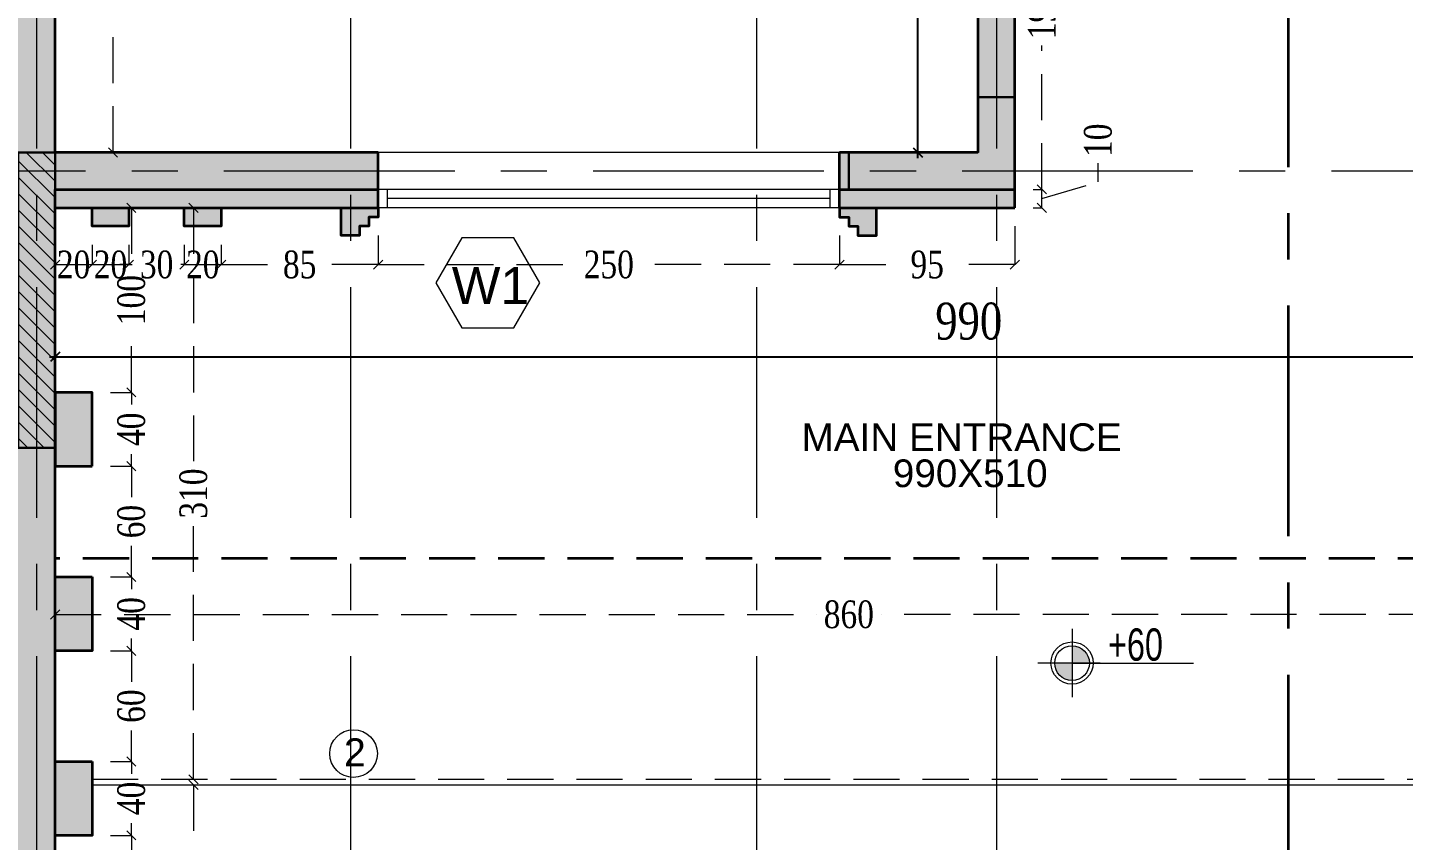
# Model space of a CAD drawing. Header units: inches. Extents: x -114 to 635, y -137 to 57.
# Drawn here: x 31.23 to 38.68, y 7.85 to 12.26 of the extents above; entities that cross this region are included whole.
import ezdxf
from ezdxf.enums import TextEntityAlignment as Align

# ---------------------------------------------------------------- set-up
doc = ezdxf.new("R2010")
doc.units = ezdxf.units.IN
doc.header["$MEASUREMENT"] = 0
doc.header["$PDMODE"] = 98
for name, pattern in [('( Hidden )', [0.375, 0.25, -0.125]), ('CENTER', [2, 1.25, -0.25, 0.25, -0.25]), ('CENTERX2', [4, 2.5, -0.5, 0.5, -0.5]), ('DASHED2', [0.375, 0.25, -0.125]), ('VILLA AXIS$0$CENTER', [2, 1.25, -0.25, 0.25, -0.25])]:
    doc.linetypes.add(name, pattern=pattern)
doc.layers.get('0').update_dxf_attribs({"lineweight": 5})
doc.layers.get('Defpoints').update_dxf_attribs({"lineweight": 5})
for name, color, linetype, lineweight in [('.', 14, 'Continuous', 9), ('A-SECTION LINE', 230, 'Continuous', 35), ('A-text', 111, 'Continuous', 5), ('COLUMNS HATCH', 1, 'Continuous', 5), ('DETAILS DIMENSION', 15, 'Continuous', 5), ('E-AX', 9, '( Hidden )', 0), ('E-C', 6, 'Continuous', 5), ('GENERAL TEXT', 4, 'Continuous', 5), ('HATCH', 15, 'Continuous', 0), ('LEVEL SYMBOL', 8, 'Continuous', 5), ('PROPOSED COLUMNS', 6, 'Continuous', 30), ('ROOMS DIMENSION', 3, 'Continuous', 5), ('STAIR', 1, 'Continuous', 5), ('TAG WINDOWS', 8, 'Continuous', 13), ('WALL PROPOSED', 7, 'Continuous', 30), ('WINDOWS', 5, 'Continuous', 5)]:
    doc.layers.add(name, color=color, linetype=linetype, lineweight=lineweight)
doc.layers.add('AXIES', color=7, linetype='CENTER', lineweight=0, true_color=0x949596)
doc.styles.add('002-F.FLOOR PLAN$0$xref plans$0$ATTRIBUTE', font='BKANT.TTF')
doc.styles.add('Arial', font='arial.ttf')
doc.styles.add('GROUND FLOOR XREF - option 3$0$STYLE1', font='arial.ttf', dxfattribs={"height": 30})
doc.styles.add('ST', font='times.ttf', dxfattribs={"width": 0.8})
doc.styles.get("Standard").update_dxf_attribs({"font": 'arial.ttf'})
doc.styles.add('style4', font='times.ttf', dxfattribs={"width": 0.8})
doc.dimstyles.new('DIM100-2', dxfattribs={"dimtxt": 0.2, "dimasz": 0.05, "dimexe": 0.1, "dimexo": 0.1, "dimgap": 0.09, "dimtad": 1, "dimdec": 0, "dimlfac": 100, "dimzin": 0, "dimdsep": 46, "dimtxsty": 'style4', "dimblk1": 'OBLIQUE', "dimblk2": 'OBLIQUE', "dimsah": 1, "dimcen": 0.09, "dimdle": 0.03, "dimse1": 1, "dimse2": 1, "dimclrd": 256, "dimclrt": 256, "dimadec": 0, "dimazin": 0, "dimtfac": 1, "dimtdec": 0, "dimtix": 1, "dimtmove": 2, "dimatfit": 3, "dimldrblk": 'OBLIQUE', "dimfxl": 1, "dimtolj": 1, "dimtzin": 0, "dimarcsym": 0})
doc.dimstyles.new('RASH PLAN', dxfattribs={"dimtxt": 0.15, "dimasz": 0.05, "dimexe": 0, "dimexo": 0.1, "dimgap": 0.05, "dimtad": 0, "dimdec": 0, "dimlfac": 100, "dimzin": 0, "dimdsep": 46, "dimtxsty": 'ST', "dimblk": 'OBLIQUE', "dimcen": 0.09, "dimclrd": 200, "dimclre": 6, "dimclrt": 1, "dimadec": 0, "dimazin": 0, "dimtfac": 1, "dimtdec": 0, "dimtmove": 1, "dimatfit": 3, "dimldrblk": 'OBLIQUE', "dimfxl": 0, "dimtolj": 1, "dimtzin": 0, "dimlwd": -1, "dimlwe": -1, "dimarcsym": 0})

# ---------------------------------------------------------------- blocks, each defined once
blk = doc.blocks.new('_Oblique')
at = {"color": 0, "lineweight": -2}
blk.add_line((-0.5, -0.5), (0.5, 0.5), dxfattribs=at)
blk = doc.blocks.new('*D149')
at = {"layer": 'Defpoints', "color": 0, "transparency": 16777216}
for p in [(31.5786, 7.88), (31.7916, 7.88), (31.3776, 6.8801)]:
    blk.add_point(p, dxfattribs=at)
at = {"layer": 'DETAILS DIMENSION', "color": 6, "transparency": 16777216}
for p, q in [((31.6786, 7.88), (31.7916, 7.88)), ((31.4776, 6.8801), (31.7916, 6.8801))]:
    blk.add_line(p, q, dxfattribs=at)
at = {"layer": 'DETAILS DIMENSION', "color": 200, "linetype": 'DASHED2', "transparency": 16777216}
for p, q in [((31.7916, 7.88), (31.7916, 7.5494)), ((31.7916, 6.8801), (31.7916, 7.2107))]:
    blk.add_line(p, q, dxfattribs=at)
at = {"layer": 'DETAILS DIMENSION', "color": 200, "transparency": 16777216, "xscale": 0.05, "yscale": 0.05, "zscale": 0.05}
for p, rotation in [((31.7916, 7.88), 90), ((31.7916, 6.8801), 270)]:
    blk.add_blockref('_Oblique', p, dxfattribs=dict(at, rotation=rotation))
at = {"layer": 'DETAILS DIMENSION', "color": 1, "transparency": 16777216, "insert": (31.7916, 7.3801), "char_height": 0.15, "attachment_point": 5, "rotation": 90, "style": 'ST'}
blk.add_mtext('\\A1;100', dxfattribs=at)
blk = doc.blocks.new('*D150')
at = {"layer": 'Defpoints', "color": 0, "transparency": 16777216}
for p in [(31.5786, 8.28), (31.7916, 8.28), (31.5786, 7.88)]:
    blk.add_point(p, dxfattribs=at)
at = {"layer": 'DETAILS DIMENSION', "color": 6, "transparency": 16777216}
for p, q in [((31.6786, 8.28), (31.7916, 8.28)), ((31.6786, 7.88), (31.7916, 7.88))]:
    blk.add_line(p, q, dxfattribs=at)
at = {"layer": 'DETAILS DIMENSION', "color": 200, "linetype": 'DASHED2', "transparency": 16777216}
for p, q in [((31.7916, 8.28), (31.7916, 8.214)), ((31.7916, 7.88), (31.7916, 7.9459))]:
    blk.add_line(p, q, dxfattribs=at)
at = {"layer": 'DETAILS DIMENSION', "color": 200, "transparency": 16777216, "xscale": 0.05, "yscale": 0.05, "zscale": 0.05}
for p, rotation in [((31.7916, 8.28), 90), ((31.7916, 7.88), 270)]:
    blk.add_blockref('_Oblique', p, dxfattribs=dict(at, rotation=rotation))
at = {"layer": 'DETAILS DIMENSION', "color": 1, "transparency": 16777216, "insert": (31.7916, 8.08), "char_height": 0.15, "attachment_point": 5, "rotation": 90, "style": 'ST'}
blk.add_mtext('\\A1;40', dxfattribs=at)
blk = doc.blocks.new('*D151')
at = {"layer": 'Defpoints', "color": 0, "transparency": 16777216}
for p in [(31.5786, 8.88), (31.7916, 8.88), (31.5786, 8.28)]:
    blk.add_point(p, dxfattribs=at)
at = {"layer": 'DETAILS DIMENSION', "color": 6, "transparency": 16777216}
for p, q in [((31.6786, 8.88), (31.7916, 8.88)), ((31.6786, 8.28), (31.7916, 8.28))]:
    blk.add_line(p, q, dxfattribs=at)
at = {"layer": 'DETAILS DIMENSION', "color": 200, "linetype": 'DASHED2', "transparency": 16777216}
for p, q in [((31.7916, 8.88), (31.7916, 8.7116)), ((31.7916, 8.28), (31.7916, 8.4483))]:
    blk.add_line(p, q, dxfattribs=at)
at = {"layer": 'DETAILS DIMENSION', "color": 200, "transparency": 16777216, "xscale": 0.05, "yscale": 0.05, "zscale": 0.05}
for p, rotation in [((31.7916, 8.88), 90), ((31.7916, 8.28), 270)]:
    blk.add_blockref('_Oblique', p, dxfattribs=dict(at, rotation=rotation))
at = {"layer": 'DETAILS DIMENSION', "color": 1, "transparency": 16777216, "insert": (31.7916, 8.58), "char_height": 0.15, "attachment_point": 5, "rotation": 90, "style": 'ST'}
blk.add_mtext('\\A1;60', dxfattribs=at)
blk = doc.blocks.new('*D152')
at = {"layer": 'Defpoints', "color": 0, "transparency": 16777216}
for p in [(31.5786, 9.28), (31.7916, 9.28), (31.5786, 8.88)]:
    blk.add_point(p, dxfattribs=at)
at = {"layer": 'DETAILS DIMENSION', "color": 6, "transparency": 16777216}
for p, q in [((31.6786, 9.28), (31.7916, 9.28)), ((31.6786, 8.88), (31.7916, 8.88))]:
    blk.add_line(p, q, dxfattribs=at)
at = {"layer": 'DETAILS DIMENSION', "color": 200, "linetype": 'DASHED2', "transparency": 16777216}
for p, q in [((31.7916, 9.28), (31.7916, 9.214)), ((31.7916, 8.88), (31.7916, 8.9459))]:
    blk.add_line(p, q, dxfattribs=at)
at = {"layer": 'DETAILS DIMENSION', "color": 200, "transparency": 16777216, "xscale": 0.05, "yscale": 0.05, "zscale": 0.05}
for p, rotation in [((31.7916, 9.28), 90), ((31.7916, 8.88), 270)]:
    blk.add_blockref('_Oblique', p, dxfattribs=dict(at, rotation=rotation))
at = {"layer": 'DETAILS DIMENSION', "color": 1, "transparency": 16777216, "insert": (31.7916, 9.08), "char_height": 0.15, "attachment_point": 5, "rotation": 90, "style": 'ST'}
blk.add_mtext('\\A1;40', dxfattribs=at)
blk = doc.blocks.new('*D153')
at = {"layer": 'Defpoints', "color": 0, "transparency": 16777216}
for p in [(31.5786, 9.88), (31.7916, 9.88), (31.5786, 9.28)]:
    blk.add_point(p, dxfattribs=at)
at = {"layer": 'DETAILS DIMENSION', "color": 6, "transparency": 16777216}
for p, q in [((31.6786, 9.88), (31.7916, 9.88)), ((31.6786, 9.28), (31.7916, 9.28))]:
    blk.add_line(p, q, dxfattribs=at)
at = {"layer": 'DETAILS DIMENSION', "color": 200, "linetype": 'DASHED2', "transparency": 16777216}
for p, q in [((31.7916, 9.88), (31.7916, 9.7116)), ((31.7916, 9.28), (31.7916, 9.4483))]:
    blk.add_line(p, q, dxfattribs=at)
at = {"layer": 'DETAILS DIMENSION', "color": 200, "transparency": 16777216, "xscale": 0.05, "yscale": 0.05, "zscale": 0.05}
for p, rotation in [((31.7916, 9.88), 90), ((31.7916, 9.28), 270)]:
    blk.add_blockref('_Oblique', p, dxfattribs=dict(at, rotation=rotation))
at = {"layer": 'DETAILS DIMENSION', "color": 1, "transparency": 16777216, "insert": (31.7916, 9.58), "char_height": 0.15, "attachment_point": 5, "rotation": 90, "style": 'ST'}
blk.add_mtext('\\A1;60', dxfattribs=at)
blk = doc.blocks.new('*D154')
at = {"layer": 'Defpoints', "color": 0, "transparency": 16777216}
for p in [(31.5786, 10.28), (31.7916, 10.28), (31.5786, 9.88)]:
    blk.add_point(p, dxfattribs=at)
at = {"layer": 'DETAILS DIMENSION', "color": 6, "transparency": 16777216}
for p, q in [((31.6786, 10.28), (31.7916, 10.28)), ((31.6786, 9.88), (31.7916, 9.88))]:
    blk.add_line(p, q, dxfattribs=at)
at = {"layer": 'DETAILS DIMENSION', "color": 200, "linetype": 'DASHED2', "transparency": 16777216}
for p, q in [((31.7916, 10.28), (31.7916, 10.214)), ((31.7916, 9.88), (31.7916, 9.9459))]:
    blk.add_line(p, q, dxfattribs=at)
at = {"layer": 'DETAILS DIMENSION', "color": 200, "transparency": 16777216, "xscale": 0.05, "yscale": 0.05, "zscale": 0.05}
for p, rotation in [((31.7916, 10.28), 90), ((31.7916, 9.88), 270)]:
    blk.add_blockref('_Oblique', p, dxfattribs=dict(at, rotation=rotation))
at = {"layer": 'DETAILS DIMENSION', "color": 1, "transparency": 16777216, "insert": (31.7916, 10.08), "char_height": 0.15, "attachment_point": 5, "rotation": 90, "style": 'ST'}
blk.add_mtext('\\A1;40', dxfattribs=at)
blk = doc.blocks.new('*D155')
at = {"layer": 'Defpoints', "color": 0, "transparency": 16777216}
for p in [(31.3786, 11.2798), (31.7916, 11.2798), (31.5786, 10.28)]:
    blk.add_point(p, dxfattribs=at)
at = {"layer": 'DETAILS DIMENSION', "color": 6, "transparency": 16777216}
for p, q in [((31.4786, 11.2798), (31.7916, 11.2798)), ((31.6786, 10.28), (31.7916, 10.28))]:
    blk.add_line(p, q, dxfattribs=at)
at = {"layer": 'DETAILS DIMENSION', "color": 200, "linetype": 'DASHED2', "transparency": 16777216}
for p, q in [((31.7916, 11.2798), (31.7916, 10.9492)), ((31.7916, 10.28), (31.7916, 10.6105))]:
    blk.add_line(p, q, dxfattribs=at)
at = {"layer": 'DETAILS DIMENSION', "color": 200, "transparency": 16777216, "xscale": 0.05, "yscale": 0.05, "zscale": 0.05}
for p, rotation in [((31.7916, 11.2798), 90), ((31.7916, 10.28), 270)]:
    blk.add_blockref('_Oblique', p, dxfattribs=dict(at, rotation=rotation))
at = {"layer": 'DETAILS DIMENSION', "color": 1, "transparency": 16777216, "insert": (31.7916, 10.7799), "char_height": 0.15, "attachment_point": 5, "rotation": 90, "style": 'ST'}
blk.add_mtext('\\A1;100', dxfattribs=at)
blk = doc.blocks.new('*D159')
at = {"layer": 'Defpoints', "color": 0, "transparency": 16777216}
for p in [(31.3786, 11.2798), (31.5786, 11.1798), (31.5786, 10.972)]:
    blk.add_point(p, dxfattribs=at)
at = {"layer": 'DETAILS DIMENSION', "color": 6, "transparency": 16777216}
for p, q in [((31.3786, 11.1798), (31.3786, 10.972)), ((31.5786, 11.0798), (31.5786, 10.972))]:
    blk.add_line(p, q, dxfattribs=at)
at = {"layer": 'DETAILS DIMENSION', "color": 200, "linetype": 'DASHED2', "transparency": 16777216}
blk.add_line((31.3786, 10.972), (31.5786, 10.972), dxfattribs=at)
at = {"layer": 'DETAILS DIMENSION', "color": 200, "transparency": 16777216, "xscale": 0.05, "yscale": 0.05, "zscale": 0.05, "rotation": 180}
blk.add_blockref('_Oblique', (31.3786, 10.972), dxfattribs=at)
at = {"layer": 'DETAILS DIMENSION', "color": 200, "transparency": 16777216, "xscale": 0.05, "yscale": 0.05, "zscale": 0.05}
blk.add_blockref('_Oblique', (31.5786, 10.972), dxfattribs=at)
at = {"layer": 'DETAILS DIMENSION', "color": 1, "transparency": 16777216, "insert": (31.4786, 10.972), "char_height": 0.15, "attachment_point": 5, "style": 'ST'}
blk.add_mtext('\\A1;20', dxfattribs=at)
blk = doc.blocks.new('*D160')
at = {"layer": 'Defpoints', "color": 0, "transparency": 16777216}
for p in [(31.5786, 11.1798), (31.7786, 11.1798), (31.7786, 10.972)]:
    blk.add_point(p, dxfattribs=at)
at = {"layer": 'DETAILS DIMENSION', "color": 6, "transparency": 16777216}
for p, q in [((31.5786, 11.0798), (31.5786, 10.972)), ((31.7786, 11.0798), (31.7786, 10.972))]:
    blk.add_line(p, q, dxfattribs=at)
at = {"layer": 'DETAILS DIMENSION', "color": 200, "linetype": 'DASHED2', "transparency": 16777216}
blk.add_line((31.5786, 10.972), (31.7786, 10.972), dxfattribs=at)
at = {"layer": 'DETAILS DIMENSION', "color": 200, "transparency": 16777216, "xscale": 0.05, "yscale": 0.05, "zscale": 0.05, "rotation": 180}
blk.add_blockref('_Oblique', (31.5786, 10.972), dxfattribs=at)
at = {"layer": 'DETAILS DIMENSION', "color": 200, "transparency": 16777216, "xscale": 0.05, "yscale": 0.05, "zscale": 0.05}
blk.add_blockref('_Oblique', (31.7786, 10.972), dxfattribs=at)
at = {"layer": 'DETAILS DIMENSION', "color": 1, "transparency": 16777216, "insert": (31.6786, 10.972), "char_height": 0.15, "attachment_point": 5, "style": 'ST'}
blk.add_mtext('\\A1;20', dxfattribs=at)
blk = doc.blocks.new('*D161')
at = {"layer": 'Defpoints', "color": 0, "transparency": 16777216}
for p in [(31.7786, 11.1798), (32.0786, 11.1798), (32.0786, 10.972)]:
    blk.add_point(p, dxfattribs=at)
at = {"layer": 'DETAILS DIMENSION', "color": 6, "transparency": 16777216}
for p, q in [((31.7786, 11.0798), (31.7786, 10.972)), ((32.0786, 11.0798), (32.0786, 10.972))]:
    blk.add_line(p, q, dxfattribs=at)
at = {"layer": 'DETAILS DIMENSION', "color": 200, "linetype": 'DASHED2', "transparency": 16777216}
for p, q in [((31.7786, 10.972), (31.7286, 10.972)), ((31.7786, 10.972), (31.7968, 10.972)), ((32.0786, 10.972), (32.0604, 10.972)), ((32.0786, 10.972), (32.1286, 10.972))]:
    blk.add_line(p, q, dxfattribs=at)
at = {"layer": 'DETAILS DIMENSION', "color": 200, "transparency": 16777216, "xscale": 0.05, "yscale": 0.05, "zscale": 0.05}
blk.add_blockref('_Oblique', (31.7786, 10.972), dxfattribs=at)
at = {"layer": 'DETAILS DIMENSION', "color": 200, "transparency": 16777216, "xscale": 0.05, "yscale": 0.05, "zscale": 0.05, "rotation": 180}
blk.add_blockref('_Oblique', (32.0786, 10.972), dxfattribs=at)
at = {"layer": 'DETAILS DIMENSION', "color": 1, "transparency": 16777216, "insert": (31.9286, 10.972), "char_height": 0.15, "attachment_point": 5, "style": 'ST'}
blk.add_mtext('\\A1;30', dxfattribs=at)
blk = doc.blocks.new('*D162')
at = {"layer": 'Defpoints', "color": 0, "transparency": 16777216}
for p in [(32.0786, 11.1798), (32.2786, 11.1798), (32.2786, 10.972)]:
    blk.add_point(p, dxfattribs=at)
at = {"layer": 'DETAILS DIMENSION', "color": 6, "transparency": 16777216}
for p, q in [((32.0786, 11.0798), (32.0786, 10.972)), ((32.2786, 11.0798), (32.2786, 10.972))]:
    blk.add_line(p, q, dxfattribs=at)
at = {"layer": 'DETAILS DIMENSION', "color": 200, "linetype": 'DASHED2', "transparency": 16777216}
blk.add_line((32.0786, 10.972), (32.2786, 10.972), dxfattribs=at)
at = {"layer": 'DETAILS DIMENSION', "color": 200, "transparency": 16777216, "xscale": 0.05, "yscale": 0.05, "zscale": 0.05, "rotation": 180}
blk.add_blockref('_Oblique', (32.0786, 10.972), dxfattribs=at)
at = {"layer": 'DETAILS DIMENSION', "color": 200, "transparency": 16777216, "xscale": 0.05, "yscale": 0.05, "zscale": 0.05}
blk.add_blockref('_Oblique', (32.2786, 10.972), dxfattribs=at)
at = {"layer": 'DETAILS DIMENSION', "color": 1, "transparency": 16777216, "insert": (32.1786, 10.972), "char_height": 0.15, "attachment_point": 5, "style": 'ST'}
blk.add_mtext('\\A1;20', dxfattribs=at)
blk = doc.blocks.new('*D163')
at = {"layer": 'Defpoints', "color": 0, "transparency": 16777216}
for p in [(33.1286, 11.2298), (32.2786, 11.1798), (33.1286, 10.972)]:
    blk.add_point(p, dxfattribs=at)
at = {"layer": 'DETAILS DIMENSION', "color": 6, "transparency": 16777216}
for p, q in [((33.1286, 11.1298), (33.1286, 10.972)), ((32.2786, 11.0798), (32.2786, 10.972))]:
    blk.add_line(p, q, dxfattribs=at)
at = {"layer": 'DETAILS DIMENSION', "color": 200, "linetype": 'DASHED2', "transparency": 16777216}
for p, q in [((32.2786, 10.972), (32.5762, 10.972)), ((33.1286, 10.972), (32.831, 10.972))]:
    blk.add_line(p, q, dxfattribs=at)
at = {"layer": 'DETAILS DIMENSION', "color": 200, "transparency": 16777216, "xscale": 0.05, "yscale": 0.05, "zscale": 0.05, "rotation": 180}
blk.add_blockref('_Oblique', (32.2786, 10.972), dxfattribs=at)
at = {"layer": 'DETAILS DIMENSION', "color": 200, "transparency": 16777216, "xscale": 0.05, "yscale": 0.05, "zscale": 0.05}
blk.add_blockref('_Oblique', (33.1286, 10.972), dxfattribs=at)
at = {"layer": 'DETAILS DIMENSION', "color": 1, "transparency": 16777216, "insert": (32.7036, 10.972), "char_height": 0.15, "attachment_point": 5, "style": 'ST'}
blk.add_mtext('\\A1;85', dxfattribs=at)
blk = doc.blocks.new('*D164')
at = {"layer": 'Defpoints', "color": 0, "transparency": 16777216}
for p in [(33.1286, 11.2298), (35.6286, 11.2298), (35.6286, 10.972)]:
    blk.add_point(p, dxfattribs=at)
at = {"layer": 'DETAILS DIMENSION', "color": 6, "transparency": 16777216}
for p, q in [((33.1286, 11.1298), (33.1286, 10.972)), ((35.6286, 11.1298), (35.6286, 10.972))]:
    blk.add_line(p, q, dxfattribs=at)
at = {"layer": 'DETAILS DIMENSION', "color": 200, "linetype": 'DASHED2', "transparency": 16777216}
for p, q in [((33.1286, 10.972), (34.2008, 10.972)), ((35.6286, 10.972), (34.5564, 10.972))]:
    blk.add_line(p, q, dxfattribs=at)
at = {"layer": 'DETAILS DIMENSION', "color": 200, "transparency": 16777216, "xscale": 0.05, "yscale": 0.05, "zscale": 0.05, "rotation": 180}
blk.add_blockref('_Oblique', (33.1286, 10.972), dxfattribs=at)
at = {"layer": 'DETAILS DIMENSION', "color": 200, "transparency": 16777216, "xscale": 0.05, "yscale": 0.05, "zscale": 0.05}
blk.add_blockref('_Oblique', (35.6286, 10.972), dxfattribs=at)
at = {"layer": 'DETAILS DIMENSION', "color": 1, "transparency": 16777216, "insert": (34.3786, 10.972), "char_height": 0.15, "attachment_point": 5, "style": 'ST'}
blk.add_mtext('\\A1;250', dxfattribs=at)
blk = doc.blocks.new('*D165')
at = {"layer": 'Defpoints', "color": 0, "transparency": 16777216}
for p in [(36.5786, 11.2798), (35.6286, 11.2298), (36.5786, 10.972)]:
    blk.add_point(p, dxfattribs=at)
at = {"layer": 'DETAILS DIMENSION', "color": 6, "transparency": 16777216}
for p, q in [((35.6286, 11.1298), (35.6286, 10.972)), ((36.5786, 11.1798), (36.5786, 10.972))]:
    blk.add_line(p, q, dxfattribs=at)
at = {"layer": 'DETAILS DIMENSION', "color": 200, "linetype": 'DASHED2', "transparency": 16777216}
for p, q in [((35.6286, 10.972), (35.9743, 10.972)), ((36.5786, 10.972), (36.2328, 10.972))]:
    blk.add_line(p, q, dxfattribs=at)
at = {"layer": 'DETAILS DIMENSION', "color": 200, "transparency": 16777216, "xscale": 0.05, "yscale": 0.05, "zscale": 0.05, "rotation": 180}
blk.add_blockref('_Oblique', (35.6286, 10.972), dxfattribs=at)
at = {"layer": 'DETAILS DIMENSION', "color": 200, "transparency": 16777216, "xscale": 0.05, "yscale": 0.05, "zscale": 0.05}
blk.add_blockref('_Oblique', (36.5786, 10.972), dxfattribs=at)
at = {"layer": 'DETAILS DIMENSION', "color": 1, "transparency": 16777216, "insert": (36.1036, 10.972), "char_height": 0.15, "attachment_point": 5, "style": 'ST'}
blk.add_mtext('\\A1;95', dxfattribs=at)
blk = doc.blocks.new('*D166')
at = {"layer": 'Defpoints', "color": 0, "transparency": 16777216}
for p in [(36.5786, 11.3798), (36.7253, 11.3798), (36.5786, 11.2798)]:
    blk.add_point(p, dxfattribs=at)
at = {"layer": 'DETAILS DIMENSION', "color": 200, "linetype": 'DASHED2', "transparency": 16777216}
for p, q in [((37.0292, 11.421), (37.0292, 11.521)), ((36.7253, 11.3298), (37.0292, 11.421)), ((36.7253, 11.2798), (36.7253, 11.3798))]:
    blk.add_line(p, q, dxfattribs=at)
at = {"layer": 'DETAILS DIMENSION', "color": 6, "transparency": 16777216}
for p, q in [((36.6786, 11.3798), (36.7253, 11.3798)), ((36.6786, 11.2798), (36.7253, 11.2798))]:
    blk.add_line(p, q, dxfattribs=at)
at = {"layer": 'DETAILS DIMENSION', "color": 200, "transparency": 16777216, "xscale": 0.05, "yscale": 0.05, "zscale": 0.05}
for p, rotation in [((36.7253, 11.3798), 90), ((36.7253, 11.2798), 270)]:
    blk.add_blockref('_Oblique', p, dxfattribs=dict(at, rotation=rotation))
at = {"layer": 'DETAILS DIMENSION', "color": 1, "transparency": 16777216, "insert": (37.0292, 11.646), "char_height": 0.15, "attachment_point": 5, "rotation": 90, "style": 'ST'}
blk.add_mtext('\\A1;10', dxfattribs=at)
blk = doc.blocks.new('*D167')
at = {"layer": 'Defpoints', "color": 0, "transparency": 16777216}
for p in [(36.5786, 13.2793), (36.7253, 13.2793), (36.5786, 11.3798)]:
    blk.add_point(p, dxfattribs=at)
at = {"layer": 'DETAILS DIMENSION', "color": 6, "transparency": 16777216}
for p, q in [((36.6786, 13.2793), (36.7253, 13.2793)), ((36.6786, 11.3798), (36.7253, 11.3798))]:
    blk.add_line(p, q, dxfattribs=at)
at = {"layer": 'DETAILS DIMENSION', "color": 200, "linetype": 'DASHED2', "transparency": 16777216}
for p, q in [((36.7253, 13.2793), (36.7253, 12.4989)), ((36.7253, 11.3798), (36.7253, 12.1602))]:
    blk.add_line(p, q, dxfattribs=at)
at = {"layer": 'DETAILS DIMENSION', "color": 200, "transparency": 16777216, "xscale": 0.05, "yscale": 0.05, "zscale": 0.05}
for p, rotation in [((36.7253, 13.2793), 90), ((36.7253, 11.3798), 270)]:
    blk.add_blockref('_Oblique', p, dxfattribs=dict(at, rotation=rotation))
at = {"layer": 'DETAILS DIMENSION', "color": 1, "transparency": 16777216, "insert": (36.7253, 12.3295), "char_height": 0.15, "attachment_point": 5, "rotation": 90, "style": 'ST'}
blk.add_mtext('\\A1;190', dxfattribs=at)
blk = doc.blocks.new('*D178')
at = {"layer": 'Defpoints', "color": 0, "transparency": 16777216}
for p in [(39.9794, 9.4798), (31.3786, 9.3798), (31.3786, 9.0766)]:
    blk.add_point(p, dxfattribs=at)
at = {"layer": 'DETAILS DIMENSION', "color": 6, "transparency": 16777216}
for p, q in [((39.9794, 9.3798), (39.9794, 9.0766)), ((31.3786, 9.2798), (31.3786, 9.0766))]:
    blk.add_line(p, q, dxfattribs=at)
at = {"layer": 'DETAILS DIMENSION', "color": 200, "linetype": 'DASHED2', "transparency": 16777216}
for p, q in [((31.3786, 9.0766), (35.5046, 9.0766)), ((39.9794, 9.0766), (35.8534, 9.0766))]:
    blk.add_line(p, q, dxfattribs=at)
at = {"layer": 'DETAILS DIMENSION', "color": 200, "transparency": 16777216, "xscale": 0.05, "yscale": 0.05, "zscale": 0.05, "rotation": 180}
blk.add_blockref('_Oblique', (31.3786, 9.0766), dxfattribs=at)
at = {"layer": 'DETAILS DIMENSION', "color": 200, "transparency": 16777216, "xscale": 0.05, "yscale": 0.05, "zscale": 0.05}
blk.add_blockref('_Oblique', (39.9794, 9.0766), dxfattribs=at)
at = {"layer": 'DETAILS DIMENSION', "color": 1, "transparency": 16777216, "insert": (35.679, 9.0766), "char_height": 0.15, "attachment_point": 5, "style": 'ST'}
blk.add_mtext('\\A1;860', dxfattribs=at)
blk = doc.blocks.new('*D256')
at = {"layer": 'Defpoints', "color": 0, "transparency": 16777216}
for p in [(31.3786, 16.3794), (31.6925, 16.3794), (31.3786, 11.5798)]:
    blk.add_point(p, dxfattribs=at)
at = {"layer": 'DETAILS DIMENSION', "color": 6, "transparency": 16777216}
for p, q in [((31.4786, 16.3794), (31.6925, 16.3794)), ((31.4786, 11.5798), (31.6925, 11.5798))]:
    blk.add_line(p, q, dxfattribs=at)
at = {"layer": 'DETAILS DIMENSION', "color": 200, "linetype": 'DASHED2', "transparency": 16777216}
for p, q in [((31.6925, 16.3794), (31.6925, 14.158)), ((31.6925, 11.5798), (31.6925, 13.8013))]:
    blk.add_line(p, q, dxfattribs=at)
at = {"layer": 'DETAILS DIMENSION', "color": 200, "transparency": 16777216, "xscale": 0.05, "yscale": 0.05, "zscale": 0.05}
for p, rotation in [((31.6925, 16.3794), 90), ((31.6925, 11.5798), 270)]:
    blk.add_blockref('_Oblique', p, dxfattribs=dict(at, rotation=rotation))
at = {"layer": 'DETAILS DIMENSION', "color": 1, "transparency": 16777216, "insert": (31.6925, 13.9796), "char_height": 0.15, "attachment_point": 5, "rotation": 90, "style": 'ST'}
blk.add_mtext('\\A1;480', dxfattribs=at)
blk = doc.blocks.new('*D331')
at = {"layer": 'Defpoints', "color": 0, "transparency": 16777216}
for p in [(32.1282, 8.1536), (32.2177, 8.1536), (32.2177, 7.1536)]:
    blk.add_point(p, dxfattribs=at)
at = {"layer": 'DETAILS DIMENSION', "color": 6, "transparency": 16777216}
for p, q in [((32.1177, 8.1536), (32.1282, 8.1536)), ((32.1177, 7.1536), (32.1282, 7.1536))]:
    blk.add_line(p, q, dxfattribs=at)
at = {"layer": 'DETAILS DIMENSION', "color": 200, "linetype": 'DASHED2', "transparency": 16777216}
for p, q in [((32.1282, 8.1536), (32.1282, 7.823)), ((32.1282, 7.1536), (32.1282, 7.4843))]:
    blk.add_line(p, q, dxfattribs=at)
at = {"layer": 'DETAILS DIMENSION', "color": 200, "transparency": 16777216, "xscale": 0.05, "yscale": 0.05, "zscale": 0.05}
for p, rotation in [((32.1282, 8.1536), 90), ((32.1282, 7.1536), 270)]:
    blk.add_blockref('_Oblique', p, dxfattribs=dict(at, rotation=rotation))
at = {"layer": 'DETAILS DIMENSION', "color": 1, "transparency": 16777216, "insert": (32.1282, 7.6536), "char_height": 0.15, "attachment_point": 5, "rotation": 90, "style": 'ST'}
blk.add_mtext('\\A1;100', dxfattribs=at)
blk = doc.blocks.new('*D332')
at = {"layer": 'Defpoints', "color": 0, "transparency": 16777216}
for p in [(32.1282, 11.2798), (32.2786, 11.2798), (32.1807, 8.1836)]:
    blk.add_point(p, dxfattribs=at)
at = {"layer": 'DETAILS DIMENSION', "color": 6, "transparency": 16777216}
for p, q in [((32.1786, 11.2798), (32.1282, 11.2798)), ((32.0807, 8.1836), (32.1282, 8.1836))]:
    blk.add_line(p, q, dxfattribs=at)
at = {"layer": 'DETAILS DIMENSION', "color": 200, "linetype": 'DASHED2', "transparency": 16777216}
for p, q in [((32.1282, 11.2798), (32.1282, 9.9079)), ((32.1282, 8.1836), (32.1282, 9.5556))]:
    blk.add_line(p, q, dxfattribs=at)
at = {"layer": 'DETAILS DIMENSION', "color": 200, "transparency": 16777216, "xscale": 0.05, "yscale": 0.05, "zscale": 0.05}
for p, rotation in [((32.1282, 11.2798), 90), ((32.1282, 8.1836), 270)]:
    blk.add_blockref('_Oblique', p, dxfattribs=dict(at, rotation=rotation))
at = {"layer": 'DETAILS DIMENSION', "color": 1, "transparency": 16777216, "insert": (32.1282, 9.7317), "char_height": 0.15, "attachment_point": 5, "rotation": 90, "style": 'ST'}
blk.add_mtext('\\A1;310', dxfattribs=at)
blk = doc.blocks.new('*D336')
at = {"layer": 'Defpoints', "color": 0, "transparency": 16777216}
for p in [(36.0527, 17.5794), (36.3786, 17.5794), (36.3786, 11.5798)]:
    blk.add_point(p, dxfattribs=at)
at = {"layer": 'ROOMS DIMENSION', "linetype": 'Continuous', "lineweight": -2, "transparency": 16777216}
blk.add_line((36.0527, 11.5498), (36.0527, 17.6094), dxfattribs=at)
at = {"layer": 'ROOMS DIMENSION', "lineweight": -2, "transparency": 16777216, "xscale": 0.05, "yscale": 0.05, "zscale": 0.05}
for p, rotation in [((36.0527, 17.5794), 90), ((36.0527, 11.5798), 270)]:
    blk.add_blockref('_Oblique', p, dxfattribs=dict(at, rotation=rotation))
at = {"layer": 'ROOMS DIMENSION', "transparency": 16777216, "insert": (35.8609, 14.5796), "char_height": 0.2, "attachment_point": 5, "rotation": 90, "style": 'style4'}
blk.add_mtext('\\A1;600', dxfattribs=at)
blk = doc.blocks.new('*D337')
at = {"layer": 'Defpoints', "color": 0, "transparency": 16777216}
for p in [(31.3786, 10.5114), (41.279, 10.5114), (41.279, 10.4728)]:
    blk.add_point(p, dxfattribs=at)
at = {"layer": 'ROOMS DIMENSION', "linetype": 'Continuous', "lineweight": -2, "transparency": 16777216}
blk.add_line((31.3486, 10.4728), (41.309, 10.4728), dxfattribs=at)
at = {"layer": 'ROOMS DIMENSION', "lineweight": -2, "transparency": 16777216, "xscale": 0.05, "yscale": 0.05, "zscale": 0.05, "rotation": 180}
blk.add_blockref('_Oblique', (31.3786, 10.4728), dxfattribs=at)
at = {"layer": 'ROOMS DIMENSION', "lineweight": -2, "transparency": 16777216, "xscale": 0.05, "yscale": 0.05, "zscale": 0.05}
blk.add_blockref('_Oblique', (41.279, 10.4728), dxfattribs=at)
at = {"layer": 'ROOMS DIMENSION', "transparency": 16777216, "insert": (36.3288, 10.6648), "char_height": 0.2, "attachment_point": 5, "style": 'style4'}
blk.add_mtext('\\A1;990', dxfattribs=at)
blk = doc.blocks.new('002-F.FLOOR PLAN$0$xref plans$0$LVL-PL')
h = blk.add_hatch(color=256)
h.paths.add_polyline_path([(0, 0.1233), (0, 0), (0.1233, 0, 0.414214)])
h.paths.add_polyline_path([(0, 0), (-0.1233, 0, 0.414214), (0, -0.1233)])
for p, q in [((0, 0.2424), (0, -0.2424)), ((0.2, 0), (-0.2424, 0)), ((0, 0), (0.8648, 0))]:
    blk.add_line(p, q)
for radius in [0.15, 0.1233]:
    blk.add_circle((0, 0), radius)
at = {"style": '002-F.FLOOR PLAN$0$xref plans$0$ATTRIBUTE', "width": 0.75, "flags": 12}
for tag, p in [('LEVEL', (0.517, 0.1508)), ('POSITION', (0.517, -0.1541))]:
    blk.add_attdef(tag, text='', height=0.2, dxfattribs=at).set_placement(p, align=Align.MIDDLE)
blk = doc.blocks.new('DASLASDLASLDASLASDLASLQWELQWELQWELQWELQ')
at = {"layer": 'AXIES', "linetype": 'CENTERX2', "ltscale": 0.5}
for p, q in [((31.2786, -578.2063), (31.2786, -610.1736)), ((32.9786, -578.2063), (32.9786, -610.1736)), ((35.1783, -578.2063), (35.1783, -610.1736)), ((36.4786, -578.2063), (36.4786, -610.1736)), ((20.2934, -601.5774), (52.6834, -601.5774))]:
    blk.add_line(p, q, dxfattribs=at)
blk = doc.blocks.new('QWEQWLDASLLDLQLEQWLDASLELQWLQELQWLE')
at = {"layer": '.'}
h = blk.add_hatch(dxfattribs=at)
h.set_pattern_fill('ANSI31', color=9, scale=0.5, angle=90)
h.set_pattern_definition([(135, (-50.72994, 2.49188), (-0.044194174, -0.044194174), [])])
h.paths.add_polyline_path([(933.7902, -61.5203), (933.9902, -61.5203), (933.9902, -63.1203), (933.7902, -63.1203)])
at = {"layer": 'COLUMNS HATCH', "ltscale": 300}
for points in [[(938.2902, -61.7203), (939.1902, -61.7203), (939.1902, -61.5203), (939.1902, -61.2203), (938.9902, -61.2203), (938.9902, -61.5203), (938.2902, -61.5203)], [(933.9902, -61.5203), (933.7402, -61.5203), (933.7402, -63.1203), (933.9902, -63.1203)]]:
    blk.add_hatch(color=256, dxfattribs=at).paths.add_polyline_path(points)
at = {"layer": 'PROPOSED COLUMNS'}
for points in [[(938.2902, -61.7203), (939.1902, -61.7203), (939.1902, -61.5203), (939.1902, -61.2203), (938.9902, -61.2203), (938.9902, -61.5203), (938.2902, -61.5203)], [(933.9902, -61.5203), (933.7402, -61.5203), (933.7402, -63.1203), (933.9902, -63.1203)], [(933.7902, -61.5203), (933.9902, -61.5203), (933.9902, -63.1203), (933.7902, -63.1203)]]:
    blk.add_lwpolyline(points, close=True, dxfattribs=at)

msp = doc.modelspace()

# ---------------------------------------------------------------- hatches: boundary and pattern name
at = {"layer": 'HATCH', "true_color": 0x939598}
h = msp.add_hatch(color=252, dxfattribs=at)
h.dxf.hatch_style = 1
h.paths.add_polyline_path([(36.5786, 17.5794), (36.8786, 17.5794), (36.8786, 17.7794), (36.3786, 17.7794), (36.3786, 11.5798), (35.6286, 11.5798), (35.6286, 11.3798), (36.5786, 11.3798), (36.5786, 13.2793), (36.8786, 13.2793), (36.8786, 13.5793), (36.5786, 13.5793)])
h = msp.add_hatch(color=252, dxfattribs=at)
h.dxf.hatch_style = 1
h.paths.add_polyline_path([(31.3786, 16.3794), (31.0786, 16.3794), (31.0786, 16.2797), (30.8805, 16.2797), (30.8805, 16.0797), (31.1286, 16.0797), (31.1286, 7.0801), (30.9796, 7.0801), (30.9796, 6.8801), (31.3786, 6.8801), (31.3786, 11.3798), (33.1286, 11.3798), (33.1286, 11.5798), (31.3786, 11.5798)])
h = msp.add_hatch(color=252, dxfattribs=at)
h.dxf.hatch_style = 1
h.paths.add_polyline_path([(33.1286, 11.3798), (31.3786, 11.3798), (31.3786, 11.2798), (33.1286, 11.2798)])
h = msp.add_hatch(color=252, dxfattribs=at)
h.dxf.hatch_style = 1
h.paths.add_polyline_path([(36.5786, 11.3798), (35.6286, 11.3798), (35.6286, 11.2798), (36.5786, 11.2798)])
h = msp.add_hatch(color=252, dxfattribs=at)
h.dxf.hatch_style = 1
h.paths.add_polyline_path([(31.7786, 11.2798), (31.5786, 11.2798), (31.5786, 11.1798), (31.7786, 11.1798)])
h = msp.add_hatch(color=252, dxfattribs=at)
h.dxf.hatch_style = 1
h.paths.add_polyline_path([(32.2786, 11.2798), (32.0786, 11.2798), (32.0786, 11.1798), (32.2786, 11.1798)])
h = msp.add_hatch(color=252, dxfattribs=at)
h.dxf.hatch_style = 1
h.paths.add_polyline_path([(33.0786, 11.2298), (33.1286, 11.2298), (33.1286, 11.2798), (32.9286, 11.2798), (32.9286, 11.1298), (33.0286, 11.1298), (33.0286, 11.1798), (33.0786, 11.1798)])
h = msp.add_hatch(color=252, dxfattribs=at)
h.dxf.hatch_style = 1
h.paths.add_polyline_path([(35.8286, 11.2798), (35.6286, 11.2798), (35.6286, 11.2298), (35.6786, 11.2298), (35.6786, 11.1798), (35.7286, 11.1798), (35.7286, 11.1298), (35.8286, 11.1298)])
h = msp.add_hatch(color=252, dxfattribs=at)
h.dxf.hatch_style = 1
h.paths.add_polyline_path([(31.5786, 10.28), (31.3786, 10.28), (31.3786, 9.88), (31.5786, 9.88)])
h = msp.add_hatch(color=252, dxfattribs=at)
h.dxf.hatch_style = 1
h.paths.add_polyline_path([(31.5786, 9.28), (31.3786, 9.28), (31.3786, 8.88), (31.5786, 8.88)])
h = msp.add_hatch(color=252, dxfattribs=at)
h.dxf.hatch_style = 1
h.paths.add_polyline_path([(31.5786, 8.28), (31.3786, 8.28), (31.3786, 7.88), (31.5786, 7.88)])

# ---------------------------------------------------------------- linework, layer by layer
at = {"layer": 'A-SECTION LINE', "linetype": 'VILLA AXIS$0$CENTER'}
msp.add_lwpolyline([(38.0616, 5.5005), (38.0616, 32.8481)], dxfattribs=at)
at = {"layer": 'A-text'}
msp.add_circle((32.9954, 8.3229), 0.1291, dxfattribs=at)
at = {"layer": 'STAIR', "linetype": 'Continuous'}
msp.add_lwpolyline([(31.5786, 8.1536), (40.8084, 8.1536), (40.8084, 9.3798)], dxfattribs=at)
at = {"layer": 'STAIR', "linetype": '( Hidden )'}
msp.add_lwpolyline([(31.5786, 8.1836), (40.7784, 8.1836), (40.7784, 9.3798)], dxfattribs=at)
at = {"layer": 'TAG WINDOWS'}
msp.add_lwpolyline([(34.0051, 10.8739), (33.8642, 11.118), (33.5823, 11.118), (33.4414, 10.8739), (33.5823, 10.6298), (33.8642, 10.6298)], close=True, dxfattribs=at)
at = {"layer": 'WALL PROPOSED', "linetype": 'Continuous', "lineweight": 35}
for p, q in [((33.1286, 11.2798), (33.1286, 11.5798)), ((35.6286, 11.2798), (35.6286, 11.5798))]:
    msp.add_line(p, q, dxfattribs=at)
at = {"layer": 'WALL PROPOSED', "linetype": 'DASHED2', "lineweight": 35}
msp.add_line((40.7794, 9.3798), (31.3786, 9.3798), dxfattribs=at)
at = {"layer": 'WALL PROPOSED', "linetype": 'Continuous', "lineweight": 35, "flags": 128}
for points in [[(36.3786, 17.7794), (36.3786, 11.5798)], [(31.3786, 11.5798), (31.3786, 16.3794)], [(36.5786, 11.2798), (36.5786, 13.2793)], [(33.1286, 11.5798), (31.3786, 11.5798)], [(36.3786, 11.5798), (35.6286, 11.5798)], [(31.3786, 6.8801), (31.3786, 11.3798)], [(31.3786, 11.3798), (33.1286, 11.3798)], [(35.6286, 11.3798), (36.5786, 11.3798)], [(31.3786, 11.2798), (33.1286, 11.2798)], [(31.7786, 11.2798), (31.7786, 11.1798), (31.5786, 11.1798), (31.5786, 11.2798)], [(32.2786, 11.2798), (32.2786, 11.1798), (32.0786, 11.1798), (32.0786, 11.2798)], [(33.1286, 11.2798), (33.1286, 11.2298), (33.0786, 11.2298), (33.0786, 11.1798), (33.0286, 11.1798), (33.0286, 11.1298), (32.9286, 11.1298), (32.9286, 11.2798)], [(35.6286, 11.2798), (36.5786, 11.2798)], [(35.6286, 11.2798), (35.6286, 11.2298), (35.6786, 11.2298), (35.6786, 11.1798), (35.7286, 11.1798), (35.7286, 11.1298), (35.8286, 11.1298), (35.8286, 11.2798)]]:
    msp.add_lwpolyline(points, dxfattribs=at)
for points in [[(31.5786, 9.88), (31.5786, 10.28), (31.3786, 10.28), (31.3786, 9.88)], [(31.5786, 9.28), (31.5786, 8.88), (31.3786, 8.88), (31.3786, 9.28)], [(31.5786, 8.28), (31.5786, 7.88), (31.3786, 7.88), (31.3786, 8.28)]]:
    msp.add_lwpolyline(points, close=True, dxfattribs=at)
at = {"layer": 'WINDOWS'}
for p, q in [((35.6286, 11.5798), (33.1286, 11.5798)), ((35.6286, 11.3798), (33.1286, 11.3798)), ((33.1786, 11.2798), (33.1786, 11.3798)), ((35.5786, 11.2798), (35.5786, 11.3798)), ((35.6286, 11.2798), (33.1286, 11.2798)), ((35.5786, 11.3298), (33.1786, 11.3298))]:
    msp.add_line(p, q, dxfattribs=at)

# ---------------------------------------------------------------- block references
at = {"layer": 'E-AX'}
msp.add_blockref('DASLASDLASLDASLASDLASLQWELQWELQWELQWELQ', (0, 613.0572), dxfattribs=at)
at = {"layer": 'E-C', "linetype": 'ByBlock'}
msp.add_blockref('QWEQWLDASLLDLQLEQWLDASLELQWLQELQWLE', (-902.6116, 73.1001), dxfattribs=at)
at = {"layer": 'LEVEL SYMBOL', "linetype": 'Continuous', "lineweight": 0}
ref = msp.add_blockref('002-F.FLOOR PLAN$0$xref plans$0$LVL-PL', (36.8882, 8.8134), dxfattribs=dict(at, xscale=0.7620000000000069, yscale=0.7620000000000069, zscale=0.7620000000000069))
ref.add_attrib('LEVEL', '+60', dxfattribs={"layer": '0', "lineweight": 5, "height": 0.175, "rotation": 360, "style": '002-F.FLOOR PLAN$0$xref plans$0$ATTRIBUTE', "width": 0.75}).set_placement((37.232, 8.9138), align=Align.MIDDLE)

# ---------------------------------------------------------------- texts
at = {"layer": 'A-text', "style": 'GROUND FLOOR XREF - option 3$0$STYLE1'}
msp.add_text('2', height=0.1521, dxfattribs=at).set_placement((32.9434, 8.2535, 0))
at = {"layer": 'GENERAL TEXT'}
for s, p in [('MAIN ENTRANCE', (35.423, 9.9622)), ('990X510', (35.9174, 9.7667))]:
    msp.add_text(s, height=0.15, dxfattribs=at).set_placement(p)
at = {"layer": 'TAG WINDOWS', "style": 'Arial'}
msp.add_text('W1', height=0.2, dxfattribs=at).set_placement((33.5278, 10.759))

# ---------------------------------------------------------------- dimensions: what is measured, and where the dimension line sits
at = {"layer": 'DETAILS DIMENSION'}
for base, p1, p2, picture, middle in [((31.6925, 16.3794), (31.3786, 11.5798), (31.3786, 16.3794), '*D256', (31.6925, 13.9796)), ((36.7253, 13.2793), (36.5786, 11.3798), (36.5786, 13.2793), '*D167', (36.7253, 12.3295)), ((36.7253, 11.3798), (36.5786, 11.2798), (36.5786, 11.3798), '*D166', (37.0292, 11.571)), ((31.7916, 11.2798), (31.5786, 10.28), (31.3786, 11.2798), '*D155', (31.7916, 10.7799)), ((32.1282, 11.2798), (32.1807, 8.1836), (32.2786, 11.2798), '*D332', (32.1282, 9.7317)), ((31.7916, 10.28), (31.5786, 9.88), (31.5786, 10.28), '*D154', (31.7916, 10.08)), ((31.7916, 9.88), (31.5786, 9.28), (31.5786, 9.88), '*D153', (31.7916, 9.58)), ((31.7916, 9.28), (31.5786, 8.88), (31.5786, 9.28), '*D152', (31.7916, 9.08)), ((31.7916, 8.88), (31.5786, 8.28), (31.5786, 8.88), '*D151', (31.7916, 8.58)), ((31.7916, 8.28), (31.5786, 7.88), (31.5786, 8.28), '*D150', (31.7916, 8.08)), ((32.1282, 8.1536), (32.2177, 7.1536), (32.2177, 8.1536), '*D331', (32.1282, 7.6536)), ((31.7916, 7.88), (31.3776, 6.8801), (31.5786, 7.88), '*D149', (31.7916, 7.3801))]:
    dim = msp.add_linear_dim(base=base, p1=p1, p2=p2, angle=90, dimstyle='RASH PLAN', dxfattribs=at)
    dim.commit()
    dim.dimension.update_dxf_attribs({"geometry": picture, "text_midpoint": middle})
for base, p1, p2, picture, middle in [((31.5786, 10.972), (31.3786, 11.2798), (31.5786, 11.1798), '*D159', (31.4786, 10.972)), ((31.7786, 10.972), (31.5786, 11.1798), (31.7786, 11.1798), '*D160', (31.6786, 10.972)), ((32.2786, 10.972), (32.0786, 11.1798), (32.2786, 11.1798), '*D162', (32.1786, 10.972))]:
    dim = msp.add_linear_dim(base=base, p1=p1, p2=p2, dimstyle='RASH PLAN', dxfattribs=at)
    dim.commit()
    dim.dimension.update_dxf_attribs({"geometry": picture, "text_midpoint": middle, "dimtype": 160})
for base, p1, p2, picture, middle in [((36.5786, 10.972), (35.6286, 11.2298), (36.5786, 11.2798), '*D165', (36.1036, 10.972)), ((33.1286, 10.972), (32.2786, 11.1798), (33.1286, 11.2298), '*D163', (32.7036, 10.972)), ((35.6286, 10.972), (33.1286, 11.2298), (35.6286, 11.2298), '*D164', (34.3786, 10.972)), ((32.0786, 10.972), (31.7786, 11.1798), (32.0786, 11.1798), '*D161', (31.9286, 10.972)), ((31.3786, 9.0766), (39.9794, 9.4798), (31.3786, 9.3798), '*D178', (35.679, 9.0766))]:
    dim = msp.add_linear_dim(base=base, p1=p1, p2=p2, dimstyle='RASH PLAN', dxfattribs=at)
    dim.commit()
    dim.dimension.update_dxf_attribs({"geometry": picture, "text_midpoint": middle})
at = {"layer": 'ROOMS DIMENSION'}
dim = msp.add_linear_dim(base=(36.0527, 17.5794), p1=(36.3786, 11.5798), p2=(36.3786, 17.5794), angle=90, dimstyle='DIM100-2', dxfattribs=at)
dim.commit()
dim.dimension.update_dxf_attribs({"geometry": '*D336', "text_midpoint": (35.8609, 14.5796)})
dim = msp.add_linear_dim(base=(41.279, 10.4728), p1=(31.3786, 10.5114), p2=(41.279, 10.5114), dimstyle='DIM100-2', dxfattribs=at)
dim.commit()
dim.dimension.update_dxf_attribs({"geometry": '*D337', "text_midpoint": (36.3288, 10.6648)})

doc.saveas('drawing.dxf')
